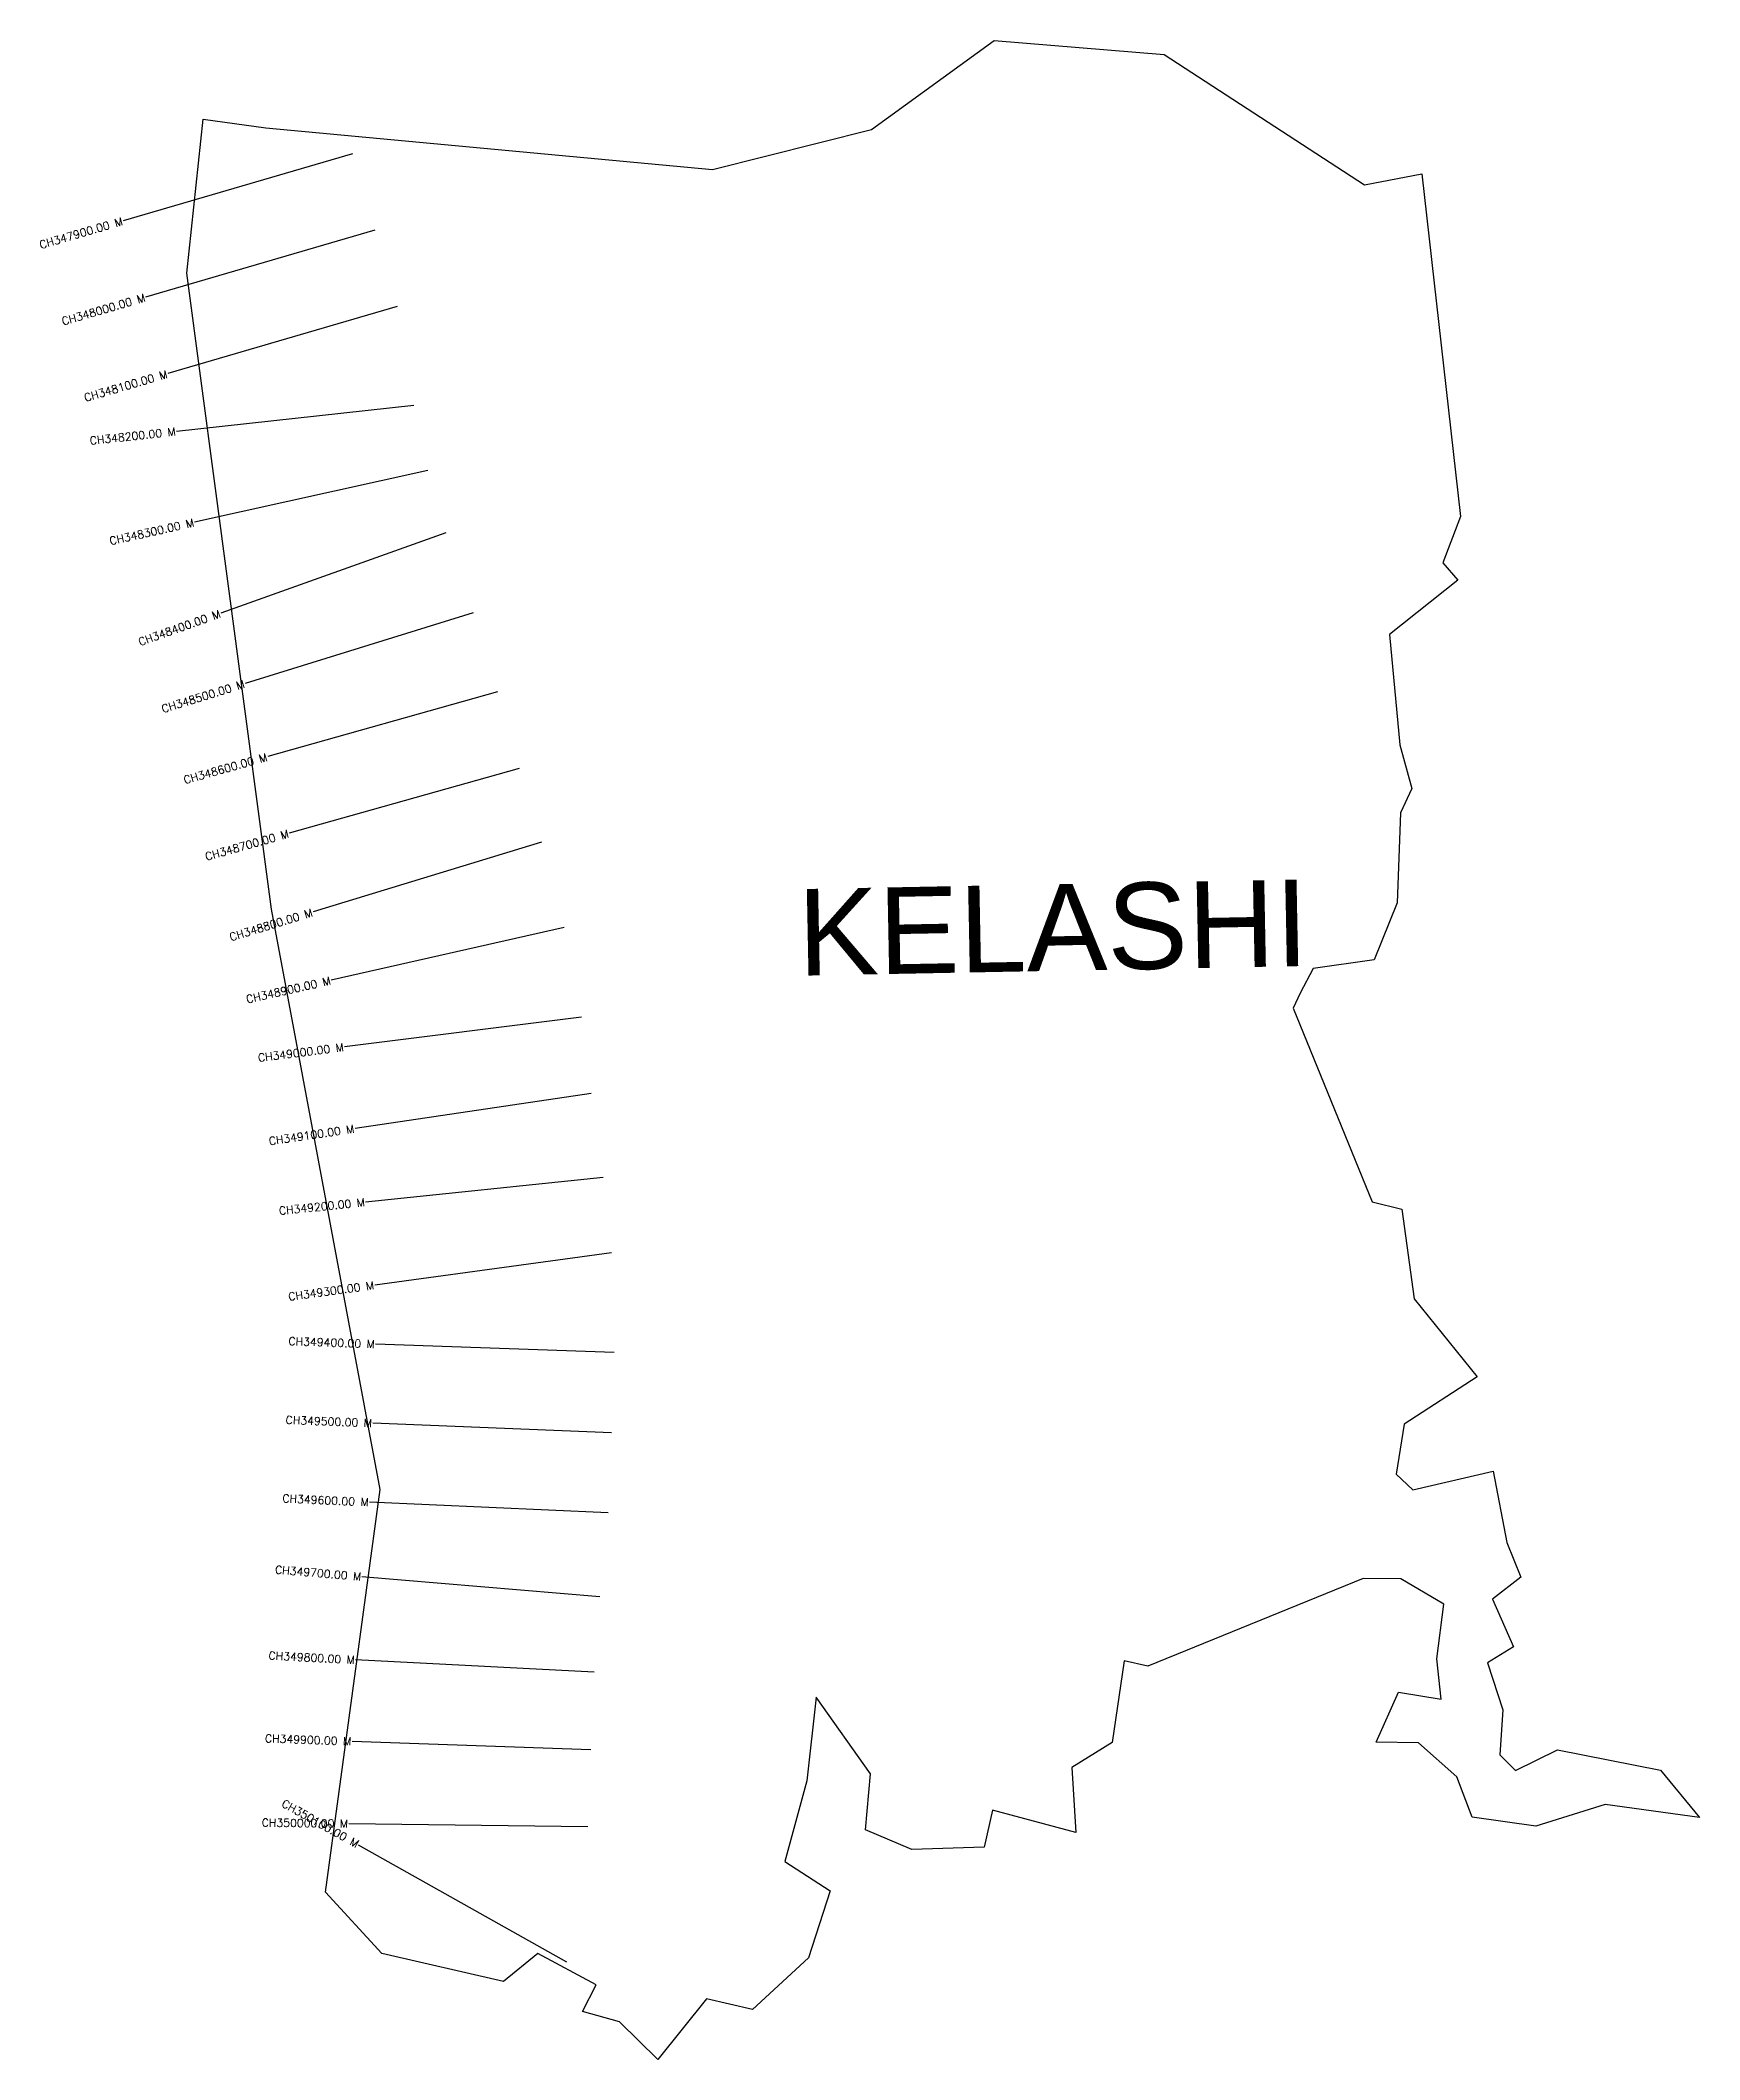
# Model space of a CAD drawing. Header units: metres. Extents: x 293351 to 295436, y 1981150 to 1983687.
import ezdxf
from ezdxf.enums import TextEntityAlignment as Align

# ---------------------------------------------------------------- set-up
doc = ezdxf.new("R2010")
doc.units = ezdxf.units.M
doc.header["$MEASUREMENT"] = 0
for name, color, linetype in [('CS', 134, 'Continuous'), ('CSMark', 6, 'Continuous'), ('village', 3, 'Continuous'), ('VILLAGE NAME', 250, 'Continuous')]:
    doc.layers.add(name, color=color, linetype=linetype)
doc.styles.get("Standard").update_dxf_attribs({"font": 'simplex.shx'})

msp = doc.modelspace()

# ---------------------------------------------------------------- linework, layer by layer
at = {"layer": 'CS'}
for p, q in [((293743.6, 1983544.2), (293455.6, 1983460)), ((293771.6, 1983448.2), (293483.6, 1983364.1)), ((293799.6, 1983352.2), (293511.7, 1983268.1)), ((293820.6, 1983227.9), (293522.3, 1983195.5)), ((293838, 1983146.4), (293545.2, 1983081.3)), ((293860.6, 1983068.2), (293578, 1982967.3)), ((293895.2, 1982967.6), (293608.6, 1982878.9)), ((293925.7, 1982868.4), (293637, 1982787)), ((293952.9, 1982772.1), (293664.1, 1982690.7)), ((293980.9, 1982679.6), (293694, 1982591.9)), ((294009.4, 1982572.2), (293716.8, 1982506.1)), ((294031, 1982459.8), (293733.4, 1982422.3)), ((294043.4, 1982363.9), (293746.7, 1982319.9)), ((294058.5, 1982258.3), (293760, 1982227.6)), ((294068.7, 1982163.7), (293771.4, 1982123.3)), ((294072.3, 1982038.5), (293772.5, 1982049)), ((294068.7, 1981937.9), (293768.9, 1981949.7)), ((294064.6, 1981837.3), (293764.8, 1981850.5)), ((294054.3, 1981731.9), (293755.4, 1981756.9)), ((294047, 1981637), (293747.4, 1981652.5)), ((294042.7, 1981539.5), (293742.9, 1981550.1)), ((294038.9, 1981443), (293738.9, 1981446.8)), ((294012.6, 1981272.8), (293751.2, 1981419.9))]:
    msp.add_line(p, q, dxfattribs=at)
at = {"layer": 'village', "color": 3, "true_color": 0x00ff00}
msp.add_polyline3d([(295435.5, 1981454.6, 0), (295317, 1981470.8, 0), (295229.7, 1981443.6, 0), (295149.9, 1981454.8, 0), (295130.7, 1981505.5, 0), (295082.5, 1981548.3, 0), (295029.3, 1981549.3, 0), (295057.3, 1981612, 0), (295111.1, 1981603, 0), (295105.5, 1981653.9, 0), (295114.2, 1981722.4, 0), (295060.1, 1981754.3, 0), (295012.9, 1981754.9, 0), (294742.4, 1981644.8, 0), (294712.8, 1981651.4, 0), (294697.8, 1981548.6, 0), (294646.8, 1981517.2, 0), (294652.2, 1981435.6, 0), (294547.2, 1981463.9, 0), (294537, 1981417.5, 0), (294445.9, 1981414.4, 0), (294387.7, 1981439.2, 0), (294394, 1981509.4, 0), (294326, 1981605.6, 0), (294314.1, 1981500.5, 0), (294286.5, 1981399.5, 0), (294343.5, 1981362.3, 0), (294316.1, 1981278.3, 0), (294246, 1981213.5, 0), (294188.1, 1981226.8, 0), (294126.9, 1981150.5, 0), (294079, 1981198.1, 0), (294032.4, 1981211.1, 0), (294049.5, 1981244.3, 0), (293976.4, 1981283.7, 0), (293933.3, 1981248.4, 0), (293780.4, 1981283.6, 0), (293709.5, 1981360.8, 0), (293778.3, 1981866.6, 0), (293641.6, 1982595.3, 0), (293535.2, 1983394.1, 0), (293556, 1983587.6, 0), (293634.7, 1983576.8, 0), (294195.8, 1983524.4, 0), (294395.2, 1983574.7, 0), (294549.4, 1983686.6, 0), (294762.9, 1983669, 0), (295014.6, 1983505.3, 0), (295086.8, 1983519, 0), (295135.1, 1983088.5, 0), (295112.8, 1983030.5, 0), (295131.9, 1983008.7, 0), (295046, 1982940.3, 0), (295058.8, 1982801.7, 0), (295074.1, 1982746.8, 0), (295059.8, 1982716.6, 0), (295055.5, 1982603.3, 0), (295026.6, 1982531.9, 0), (294950.1, 1982520.7, 0), (294934, 1982489.8, 0), (294925, 1982471.1, 0), (295024.3, 1982227.8, 0), (295061.6, 1982218.7, 0), (295077, 1982105.9, 0), (295156.3, 1982008, 0), (295064.6, 1981948.4, 0), (295054.4, 1981885.7, 0), (295075.5, 1981865.9, 0), (295176.3, 1981889.6, 0), (295193.4, 1981800.1, 0), (295211.1, 1981756.3, 0), (295175.4, 1981728.7, 0), (295201.7, 1981668.9, 0), (295169.1, 1981648.8, 0), (295188.5, 1981589.7, 0), (295184.5, 1981533.3, 0), (295204.3, 1981513.5, 0), (295257, 1981539.4, 0), (295386.5, 1981514.1, 0)], close=True, dxfattribs=at)

# ---------------------------------------------------------------- texts
at = {"layer": 'CSMark'}
for s, rotation, p in [('CH347900.00 M', 16.2813, (293454.6, 1983459.8)), ('CH348000.00 M', 16.2813, (293482.7, 1983363.8)), ('CH348100.00 M', 16.2813, (293510.7, 1983267.8)), ('CH348200.00 M', 6.1947, (293521.3, 1983195.4)), ('CH348300.00 M', 12.5232, (293544.2, 1983081.1)), ('CH348400.00 M', 19.6418, (293577.1, 1982967)), ('CH348500.00 M', 17.2041, (293607.6, 1982878.6)), ('CH348600.00 M', 15.7426, (293636, 1982786.7)), ('CH348700.00 M', 15.7426, (293663.1, 1982690.5)), ('CH348800.00 M', 16.991, (293693, 1982591.6)), ('CH348900.00 M', 12.7391, (293715.8, 1982505.9)), ('CH349000.00 M', 7.1839, (293732.4, 1982422.2)), ('CH349100.00 M', 8.4348, (293745.7, 1982319.8)), ('CH349200.00 M', 5.8621, (293759, 1982227.5)), ('CH349300.00 M', 7.7424, (293770.4, 1982123.2)), ('CH349400.00 M', 357.9902, (293771.5, 1982049.1)), ('CH349500.00 M', 357.7488, (293767.9, 1981949.8)), ('CH349600.00 M', 357.4836, (293763.8, 1981850.6)), ('CH349700.00 M', 355.2218, (293754.4, 1981757)), ('CH349800.00 M', 357.0429, (293746.4, 1981652.5)), ('CH349900.00 M', 357.9762, (293741.9, 1981550.2)), ('CH350100.00 M', 330.6339, (293750.3, 1981420.4)), ('CH350000.00 M', 359.2747, (293737.9, 1981446.8))]:
    msp.add_text(s, height=10, rotation=rotation, dxfattribs=at).set_placement(p, align=Align.MIDDLE_RIGHT)
at = {"layer": 'VILLAGE NAME', "insert": (294301.7, 1982620.5), "char_height": 108.748, "attachment_point": 1, "rotation": 1.1028}
msp.add_mtext_dynamic_manual_height_columns('{\\fArial|b0|i0|c0|p34;KELASHI}', width=1571.314, gutter_width=543.7, heights=[0], dxfattribs=at)

doc.saveas('drawing.dxf')
